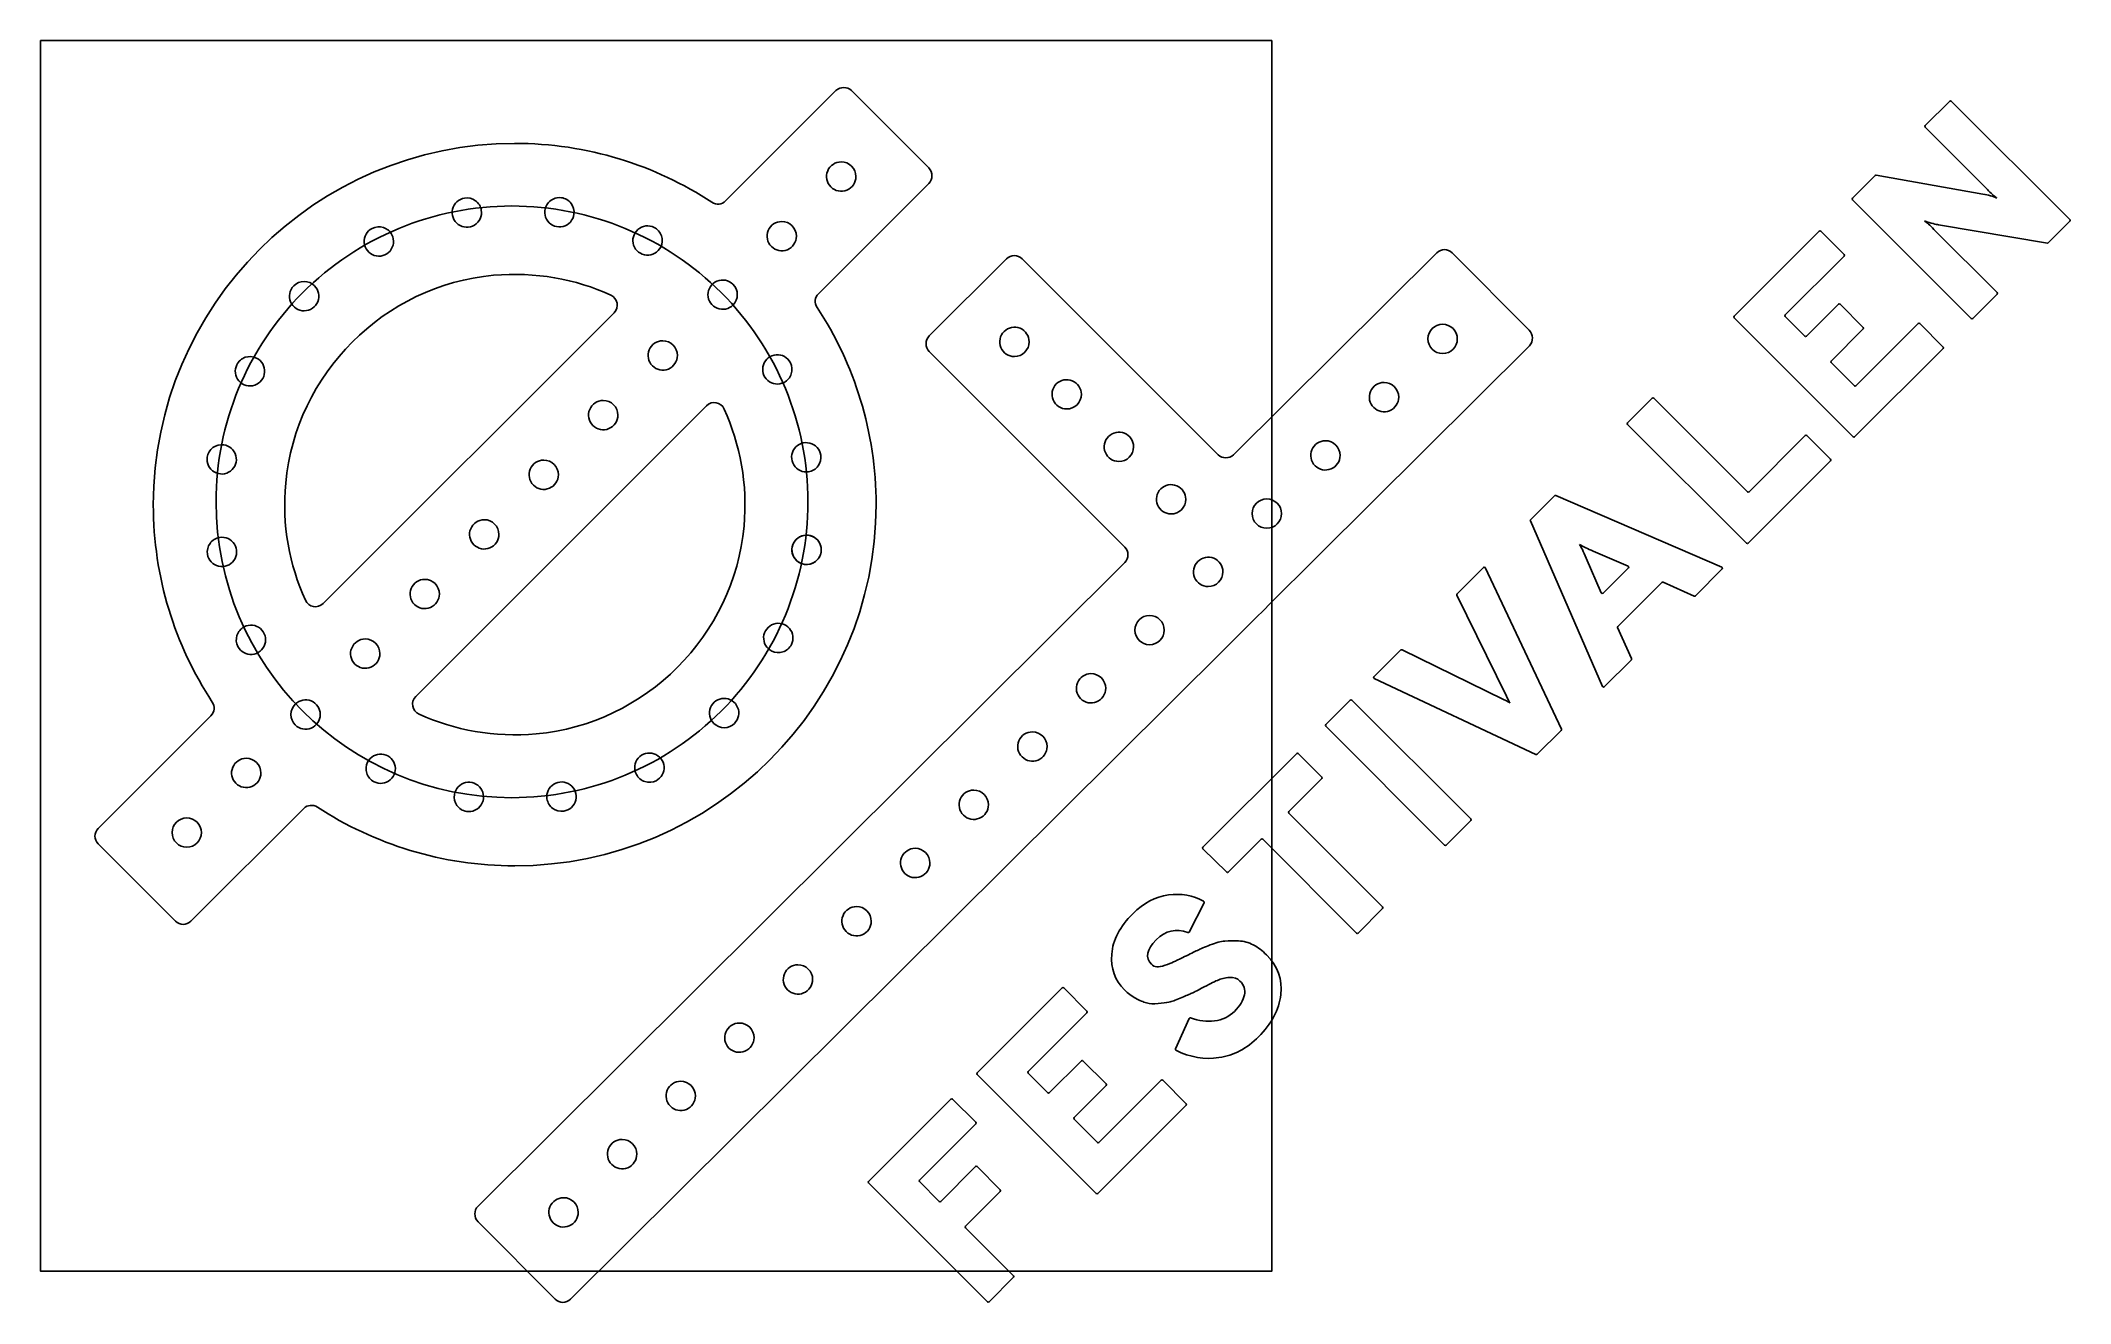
# Model space of a CAD drawing. Header units: millimetres. Extents: x 2 to 2006, y -30 to 1218.
import ezdxf

# ---------------------------------------------------------------- set-up
doc = ezdxf.new("R2010")
doc.units = ezdxf.units.MM
for name, color, linetype in [('Guidelines', 7, 'CONTINUOUS'), ('Logo', 7, 'CONTINUOUS'), ('Plate', 7, 'CONTINUOUS'), ('Pærer', 7, 'CONTINUOUS')]:
    doc.layers.add(name, color=color, linetype=linetype)

msp = doc.modelspace()

# ---------------------------------------------------------------- linework, layer by layer
at = {"layer": 'Guidelines', "color": 7}
msp.add_lwpolyline([(759.846, 762.225)], close=True, dxfattribs=at)
for points in [[(260.98466, 968.860633), (315.787695, 1023.663855), (390.116673, 1054.452), (467.62, 1054.452)], [(467.62, 1054.452), (545.123327, 1054.452), (619.452305, 1023.663855), (674.25534, 968.860633)], [(175.394, 762.225), (175.393735, 839.728327), (206.181626, 914.057411), (260.98466, 968.860633)], [(674.25534, 968.860633), (729.058374, 914.057411), (759.846265, 839.728327), (759.846, 762.225)], [(467.62, 469.999), (306.228037, 469.999), (175.394, 600.833037), (175.394, 762.225)], [(759.846, 762.225), (759.846, 684.721846), (729.057992, 610.393019), (674.254986, 555.590014)], [(674.254986, 555.590014), (619.451981, 500.787008), (545.123154, 469.999), (467.62, 469.999)]]:
    msp.add_open_spline(points, degree=3, dxfattribs=at)
at = {"layer": 'Logo', "color": 7}
for points in [[(787.537242, 1168.381493), (678.61518, 1059.459431)], [(879.180503, 1092.048562), (802.847572, 1168.381493)], [(1862.9742, 1133.826425), (1887.252009, 1158.104234)], [(1888.783042, 1158.104234), (2006.235145, 1040.652131)], [(1924.434239, 1070.835353), (1862.9742, 1132.295392)], [(1791.234368, 1062.086593), (1813.762425, 1084.61465)], [(1814.637301, 1084.833369), (1920.059859, 1066.242254)], [(770.258441, 967.81617), (879.180503, 1076.738232)], [(1908.467752, 943.322176), (1791.234368, 1060.55556)], [(1674.438422, 945.509366), (1758.426518, 1029.497462)], [(1759.957551, 1029.497462), (1782.923046, 1006.531967)], [(1871.72296, 1031.247214), (1934.057875, 968.912299)], [(1983.707088, 1017.686636), (1876.316059, 1035.840313)], [(2006.016426, 1039.339817), (1984.581964, 1017.905355)], [(955.950872, 1002.373772), (879.617941, 926.040841)], [(1164.827517, 808.807435), (971.261202, 1002.373772)], [(1380.70317, 1008.279185), (1180.137847, 808.807435)], [(1472.127712, 931.727535), (1396.0135, 1008.279185)], [(1782.923046, 1005.000934), (1724.743792, 946.82168)], [(1934.057875, 967.381266), (1909.998785, 943.322176)], [(568.380804, 949.006336), (281.202757, 661.828267)], [(1791.890525, 826.52623), (1674.438422, 943.978333)], [(1724.743792, 945.290647), (1744.209783, 925.824656)], [(1745.740816, 925.824656), (1777.455071, 957.538911)], [(1778.986104, 957.538911), (1801.951599, 934.573416)], [(1801.951599, 933.042383), (1770.237344, 901.328128)], [(1794.733872, 876.8316), (1856.193911, 938.291639)], [(1857.724944, 938.291639), (1880.909158, 915.107425)], [(879.617941, 910.730511), (1072.746818, 717.601612)], [(1264.344662, 709.509009), (1472.346431, 916.417205)], [(1880.909158, 913.576392), (1793.421558, 826.52623)], [(1770.237344, 899.797095), (1793.202839, 876.8316)], [(1569.234583, 840.305527), (1593.512392, 864.583336)], [(1595.043425, 864.583336), (1687.561562, 772.065199)], [(372.627299, 569.966287), (659.586627, 857.144334)], [(1686.686686, 721.322391), (1569.234583, 838.774494)], [(1689.092595, 772.065199), (1744.647221, 827.619825)], [(1746.178254, 827.619825), (1769.581187, 804.216892)], [(1769.581187, 802.685859), (1688.217719, 721.322391)], [(1473.435661, 744.506605), (1497.276032, 768.346976)], [(1498.369627, 768.565695), (1662.190158, 697.700739)], [(1544.300617, 579.811198), (1473.216942, 743.41301)], [(1072.746818, 702.291282), (434.087338, 66.475105)], [(1528.33413, 706.668218), (1543.207022, 672.329335)], [(1569.672021, 698.794334), (1535.333138, 713.667226)], [(1400.820953, 671.454459), (1426.848514, 697.48202)], [(1428.598266, 697.263301), (1503.837602, 537.81715)], [(1544.956774, 671.891897), (1570.109459, 697.044582)], [(1603.136028, 682.609128), (1559.610947, 639.084047)], [(1634.850283, 669.04855), (1604.229623, 682.827847)], [(1662.627596, 695.950987), (1636.162597, 669.485988)], [(1449.59529, 570.187562), (1400.602234, 670.142145)], [(1559.392228, 637.990452), (1573.171525, 607.369792)], [(525.51188, -25.386875), (1172.482682, 618.084467)], [(1318.801328, 589.434834), (1345.266327, 615.899833)], [(1346.578641, 616.118552), (1446.533224, 567.125496)], [(1572.952806, 606.276197), (1546.050369, 579.37376)], [(1478.684917, 512.664465), (1319.020047, 587.685082)], [(1271.120586, 542.19153), (1295.398395, 566.469339)], [(1296.929428, 566.469339), (1414.381531, 449.017236)], [(1450.688885, 564.938306), (1453.094794, 563.625992)], [(170.312224, 550.937734), (58.984253, 439.609763)], [(1388.572689, 423.208394), (1271.120586, 540.660497)], [(1503.618883, 536.504836), (1479.997231, 512.883184)], [(1149.95026, 421.021204), (1242.468397, 513.539341)], [(1243.99943, 513.539341), (1267.183644, 490.355127)], [(1267.183644, 488.824094), (1234.594513, 456.234963)], [(150.627514, 347.966502), (261.955485, 459.294473)], [(1234.813232, 454.70393), (1327.331369, 362.185793)], [(1414.381531, 447.486203), (1390.103722, 423.208394)], [(58.984253, 424.299433), (135.317184, 347.966502)], [(1207.473357, 428.895088), (1174.884226, 396.305957)], [(1301.522527, 336.158232), (1209.00439, 428.895088)], [(1173.353193, 396.305957), (1149.95026, 419.490171)], [(1151.043855, 366.122735), (1136.389682, 337.251827)], [(1327.331369, 360.65476), (1303.05356, 336.158232)], [(926.85688, 198.146543), (1010.844976, 282.134639)], [(1012.376009, 282.134639), (1035.341504, 259.169144)], [(1035.341504, 257.638111), (977.16225, 199.458857)], [(1122.829104, 221.986914), (1136.389682, 251.951417)], [(998.159274, 178.461833), (1029.873529, 210.176088)], [(1031.404562, 210.176088), (1054.370057, 187.210593)], [(1044.308983, 79.163407), (926.85688, 196.61551)], [(977.16225, 197.927824), (996.628241, 178.461833)], [(1054.370057, 185.67956), (1022.655802, 153.965305)], [(1047.15233, 129.468777), (1108.612369, 190.928816)], [(1110.143402, 190.928816), (1133.327616, 167.744602)], [(819.68457, 90.974233), (901.048038, 172.337701)], [(902.579071, 172.337701), (925.544566, 149.372206)], [(1133.327616, 166.213569), (1046.058735, 78.944688)], [(925.544566, 147.841173), (869.98994, 92.286547)], [(1022.655802, 152.434272), (1045.621297, 129.468777)], [(890.986964, 71.289523), (925.325847, 105.628406)], [(926.85688, 105.628406), (949.822375, 82.662911)], [(937.136673, -28.008903), (819.68457, 89.4432)], [(869.98994, 90.755514), (889.455931, 71.289523)], [(949.822375, 81.131878), (915.483492, 46.792995)], [(434.087338, 51.164775), (510.20155, -25.386875)], [(915.483492, 45.261962), (962.945515, -2.200061)], [(962.945515, -3.731094), (938.667706, -28.008903)]]:
    msp.add_lwpolyline(points, dxfattribs=at)
for points in [[(2006.016426, 1039.339817)], [(1472.127712, 931.727535)], [(1791.890525, 826.52623)], [(244.239246, 780.811403)], [(696.768857, 738.161198)], [(1686.686686, 721.322391)], [(1634.850283, 669.04855)], [(1478.684917, 512.664465)], [(1234.813232, 454.70393)], [(1388.572689, 423.208394)], [(470.394692, 402.646252)], [(1204.848729, 233.79774)], [(1044.308983, 79.163407)], [(937.136673, -28.008903)]]:
    msp.add_lwpolyline(points, close=True, dxfattribs=at)
for points in [[(802.847572, 1168.381493), (798.691911, 1172.537154), (791.911622, 1172.537154), (787.537242, 1168.381493)], [(1887.252009, 1158.104234), (1887.689447, 1158.541672), (1888.345604, 1158.541672), (1888.783042, 1158.104234)], [(1862.9742, 1132.295392), (1862.536762, 1132.73283), (1862.536762, 1133.388987), (1862.9742, 1133.826425)], [(470.175973, 1116.326371), (273.98503, 1116.326371), (113.445284, 955.567906), (113.445284, 759.376941)], [(665.054602, 1058.147117), (609.062538, 1094.891909), (542.134524, 1116.326371), (470.175973, 1116.326371)], [(879.180503, 1076.738232), (883.336164, 1080.893893), (883.336164, 1087.674182), (879.180503, 1092.048562)], [(1813.762425, 1084.61465), (1813.981144, 1084.833369), (1814.418582, 1085.052088), (1814.637301, 1084.833369)], [(1920.059859, 1066.242254), (1925.309115, 1065.367378), (1929.902214, 1064.055064), (1933.839156, 1062.305312)], [(1933.839156, 1062.305312), (1931.214528, 1064.273783), (1927.933743, 1067.11713), (1924.434239, 1070.835353)], [(678.61518, 1059.459431), (674.896957, 1055.741208), (669.428982, 1055.30377), (665.054602, 1058.147117)], [(1791.234368, 1060.55556), (1790.79693, 1060.992998), (1790.79693, 1061.649155), (1791.234368, 1062.086593)], [(1758.426518, 1029.497462), (1758.863956, 1029.9349), (1759.520113, 1029.9349), (1759.957551, 1029.497462)], [(1876.316059, 1035.840313), (1873.691431, 1036.277751), (1869.098332, 1037.371346), (1862.318043, 1039.777255)], [(1862.318043, 1039.777255), (1864.505233, 1038.246222), (1867.786018, 1035.402875), (1871.72296, 1031.247214)], [(2006.235145, 1040.652131), (2006.453864, 1040.433412), (2006.453864, 1039.558536), (2006.016426, 1039.339817)], [(971.261202, 1002.373772), (967.105541, 1006.529433), (960.325252, 1006.529433), (955.950872, 1002.373772)], [(1396.0135, 1008.279185), (1391.857839, 1012.434846), (1385.07755, 1012.434846), (1380.70317, 1008.279185)], [(1782.923046, 1006.531967), (1783.360484, 1006.094529), (1783.360484, 1005.438372), (1782.923046, 1005.000934)], [(1984.581964, 1017.905355), (1984.363245, 1017.686636), (1983.925807, 1017.467917), (1983.707088, 1017.686636)], [(244.239246, 780.811403), (254.081601, 888.63987), (341.350482, 976.127492), (449.397668, 985.969847)], [(449.397668, 985.969847), (490.735559, 989.68807), (530.323698, 982.251624), (565.100019, 966.503856)], [(565.100019, 966.503856), (572.099027, 963.44179), (573.848779, 954.255592), (568.380804, 949.006336)], [(768.946127, 954.255592), (766.10278, 958.629972), (766.540218, 964.097947), (770.258441, 967.81617)], [(1934.057875, 968.912299), (1934.495313, 968.474861), (1934.495313, 967.818704), (1934.057875, 967.381266)], [(827.125381, 759.376941), (827.125381, 831.335492), (805.690919, 898.263528), (768.946127, 954.255592)], [(1674.438422, 943.978333), (1674.000984, 944.415771), (1674.000984, 945.071928), (1674.438422, 945.509366)], [(1724.743792, 946.82168), (1724.306354, 946.384242), (1724.306354, 945.728085), (1724.743792, 945.290647)], [(1777.455071, 957.538911), (1777.892509, 957.976349), (1778.548666, 957.976349), (1778.986104, 957.538911)], [(1909.998785, 943.322176), (1909.561347, 942.884738), (1908.90519, 942.884738), (1908.467752, 943.322176)], [(879.617941, 926.040841), (875.46228, 921.88518), (875.46228, 915.104891), (879.617941, 910.730511)], [(1472.346431, 916.417205), (1476.283373, 920.791585), (1476.283373, 927.571874), (1472.127712, 931.727535)], [(1744.209783, 925.824656), (1744.647221, 925.387218), (1745.303378, 925.387218), (1745.740816, 925.824656)], [(1801.951599, 934.573416), (1802.389037, 934.135978), (1802.389037, 933.479821), (1801.951599, 933.042383)], [(1856.193911, 938.291639), (1856.631349, 938.729077), (1857.287506, 938.729077), (1857.724944, 938.291639)], [(1880.909158, 915.107425), (1881.346596, 914.669987), (1881.346596, 914.01383), (1880.909158, 913.576392)], [(1770.237344, 901.328128), (1769.799906, 900.89069), (1769.799906, 900.234533), (1770.237344, 899.797095)], [(659.586627, 857.144334), (665.054602, 862.612309), (674.022081, 860.862557), (677.084147, 853.863549)], [(1593.512392, 864.583336), (1593.94983, 865.020774), (1594.605987, 865.020774), (1595.043425, 864.583336)], [(1793.202839, 876.8316), (1793.640277, 876.394162), (1794.296434, 876.394162), (1794.733872, 876.8316)], [(677.084147, 853.863549), (693.050634, 819.087228), (700.48708, 779.717808), (696.768857, 738.161198)], [(1569.234583, 838.774494), (1568.797145, 839.211932), (1568.797145, 839.868089), (1569.234583, 840.305527)], [(1744.647221, 827.619825), (1745.084659, 828.057263), (1745.740816, 828.057263), (1746.178254, 827.619825)], [(1793.421558, 826.52623), (1792.98412, 826.088792), (1792.327963, 826.088792), (1791.890525, 826.52623)], [(1180.137847, 808.807435), (1175.982186, 804.651774), (1169.201897, 804.651774), (1164.827517, 808.807435)], [(1769.581187, 804.216892), (1770.018625, 803.779454), (1770.018625, 803.123297), (1769.581187, 802.685859)], [(263.705237, 665.109052), (247.73875, 699.885373), (240.302304, 739.254793), (244.239246, 780.811403)], [(1497.276032, 768.346976), (1497.494751, 768.565695), (1498.150908, 768.784414), (1498.369627, 768.565695)], [(1687.561562, 772.065199), (1687.999, 771.627761), (1688.655157, 771.627761), (1689.092595, 772.065199)], [(113.445284, 759.376941), (113.445284, 687.637109), (134.879746, 620.709095), (171.624538, 564.498312)], [(470.394692, 402.646252), (666.585635, 402.646252), (827.125381, 563.404717), (827.125381, 759.376941)], [(1473.216942, 743.41301), (1472.998223, 743.850448), (1473.216942, 744.287886), (1473.435661, 744.506605)], [(696.768857, 738.161198), (686.926502, 630.332731), (599.657621, 542.845131), (491.610435, 533.002776)], [(1072.746818, 717.601612), (1076.902479, 713.445951), (1076.902479, 706.446943), (1072.746818, 702.291282)], [(1172.482682, 618.084467), (1199.983753, 645.436787), (1249.040018, 694.284876), (1264.344662, 709.509009)], [(1535.333138, 713.667226), (1529.865163, 715.854416), (1525.272064, 718.041606), (1521.77256, 720.228796)], [(1521.77256, 720.228796), (1523.303593, 717.822887), (1525.490783, 713.229788), (1528.33413, 706.668218)], [(1688.217719, 721.322391), (1687.780281, 720.884953), (1687.124124, 720.884953), (1686.686686, 721.322391)], [(1426.848514, 697.48202), (1427.285952, 697.919458), (1428.160828, 697.919458), (1428.598266, 697.263301)], [(1570.109459, 697.044582), (1570.546897, 697.48202), (1570.546897, 698.575615), (1569.672021, 698.794334)], [(1604.229623, 682.827847), (1603.792185, 683.046566), (1603.354747, 682.827847), (1603.136028, 682.609128)], [(1662.190158, 697.700739), (1662.846315, 697.48202), (1663.065034, 696.388425), (1662.627596, 695.950987)], [(281.202757, 661.828267), (275.734782, 656.360292), (266.767303, 658.110044), (263.705237, 665.109052)], [(1400.602234, 670.142145), (1400.383515, 670.579583), (1400.383515, 671.017021), (1400.820953, 671.454459)], [(1543.207022, 672.329335), (1543.425741, 671.673178), (1544.519336, 671.454459), (1544.956774, 671.891897)], [(1636.162597, 669.485988), (1635.725159, 668.829831), (1635.287721, 668.829831), (1634.850283, 669.04855)], [(1559.610947, 639.084047), (1559.392228, 638.865328), (1559.173509, 638.209171), (1559.392228, 637.990452)], [(1345.266327, 615.899833), (1345.485046, 616.118552), (1346.141203, 616.337271), (1346.578641, 616.118552)], [(1573.171525, 607.369792), (1573.390244, 606.932354), (1573.171525, 606.494916), (1572.952806, 606.276197)], [(1319.020047, 587.685082), (1318.36389, 587.903801), (1318.145171, 588.997396), (1318.801328, 589.434834)], [(171.624538, 564.498312), (174.467885, 560.123932), (174.030447, 554.655957), (170.312224, 550.937734)], [(375.908084, 552.468767), (368.909076, 555.530833), (367.159324, 564.717031), (372.627299, 569.966287)], [(1295.398395, 566.469339), (1295.835833, 566.906777), (1296.49199, 566.906777), (1296.929428, 566.469339)], [(1446.533224, 567.125496), (1447.626819, 566.688058), (1449.157852, 566.031901), (1450.688885, 564.938306)], [(1453.094794, 563.625992), (1452.219918, 564.938306), (1451.126323, 567.125496), (1449.59529, 570.187562)], [(1546.050369, 579.37376), (1545.612931, 578.936322), (1544.519336, 578.936322), (1544.300617, 579.811198)], [(491.610435, 533.002776), (450.272544, 529.284553), (410.684405, 536.720999), (375.908084, 552.468767)], [(1271.120586, 540.660497), (1270.683148, 541.097935), (1270.683148, 541.754092), (1271.120586, 542.19153)], [(1503.837602, 537.81715), (1504.056321, 537.379712), (1503.837602, 536.942274), (1503.618883, 536.504836)], [(1242.468397, 513.539341), (1242.905835, 513.976779), (1243.561992, 513.976779), (1243.99943, 513.539341)], [(1479.997231, 512.883184), (1479.559793, 512.664465), (1479.122355, 512.664465), (1478.684917, 512.664465)], [(1267.183644, 490.355127), (1267.621082, 489.917689), (1267.621082, 489.261532), (1267.183644, 488.824094)], [(261.955485, 459.294473), (265.673708, 463.012696), (271.141683, 463.450134), (275.516063, 460.606787)], [(275.516063, 460.606787), (331.726846, 424.080714), (398.65486, 402.646252), (470.394692, 402.646252)], [(1234.594513, 456.234963), (1234.375794, 455.797525), (1234.375794, 455.141368), (1234.813232, 454.70393)], [(1414.381531, 449.017236), (1414.818969, 448.579798), (1414.818969, 447.923641), (1414.381531, 447.486203)], [(58.984253, 439.609763), (54.828592, 435.454102), (54.828592, 428.673813), (58.984253, 424.299433)], [(1149.95026, 419.490171), (1149.512822, 419.927609), (1149.512822, 420.583766), (1149.95026, 421.021204)], [(1209.00439, 428.895088), (1208.566952, 429.332526), (1207.910795, 429.332526), (1207.473357, 428.895088)], [(1390.103722, 423.208394), (1389.666284, 422.770956), (1389.010127, 422.770956), (1388.572689, 423.208394)], [(1174.884226, 396.305957), (1174.446788, 395.868519), (1173.790631, 395.868519), (1173.353193, 396.305957)], [(1080.616337, 355.405504), (1091.333568, 366.122735), (1102.925675, 372.246867), (1115.830096, 373.996619)], [(1115.830096, 373.996619), (1128.297079, 375.527652), (1139.889186, 373.559181), (1150.606417, 367.653768)], [(1150.606417, 367.653768), (1151.043855, 367.435049), (1151.262574, 366.778892), (1151.043855, 366.122735)], [(1327.331369, 362.185793), (1327.768807, 361.748355), (1327.768807, 361.092198), (1327.331369, 360.65476)], [(135.317184, 347.966502), (139.472845, 343.810841), (146.253134, 343.810841), (150.627514, 347.966502)], [(1059.838032, 315.379927), (1060.931627, 329.377943), (1067.711916, 342.719802), (1080.616337, 355.405504)], [(1135.077368, 336.814389), (1123.266542, 341.188769), (1112.76803, 338.78286), (1103.800551, 329.596662)], [(1103.800551, 329.596662), (1094.176915, 319.973026), (1092.645882, 311.880423), (1098.988733, 305.537572)], [(1136.389682, 337.251827), (1136.170963, 336.814389), (1135.514806, 336.59567), (1135.077368, 336.814389)], [(1144.482285, 319.09815), (1147.544351, 320.629183), (1151.700012, 322.378935), (1157.167987, 324.566125)], [(1157.167987, 324.566125), (1162.635962, 326.753315), (1167.44778, 328.065629), (1171.603441, 328.284348)], [(1171.603441, 328.284348), (1175.759102, 328.721786), (1180.133482, 328.721786), (1185.164019, 328.503067)], [(1185.164019, 328.503067), (1190.194556, 328.284348), (1195.006374, 326.972034), (1199.599473, 324.566125)], [(1199.599473, 324.566125), (1204.192572, 322.160216), (1208.566952, 318.879431), (1212.722613, 314.72377)], [(1303.05356, 336.158232), (1302.616122, 335.720794), (1301.959965, 335.720794), (1301.522527, 336.158232)], [(1072.523734, 280.166168), (1062.900098, 289.789804), (1058.744437, 301.381911), (1059.838032, 315.379927)], [(1098.988733, 305.537572), (1100.519766, 304.006539), (1102.269518, 303.131663), (1104.237989, 302.912944)], [(1104.237989, 302.912944), (1106.20646, 302.694225), (1109.049807, 303.131663), (1112.549311, 304.443977)], [(1112.549311, 304.443977), (1116.048815, 305.756291), (1118.892162, 306.849886), (1120.860633, 307.724762)], [(1120.860633, 307.724762), (1123.047823, 308.599638), (1126.547327, 310.34939), (1131.796583, 312.974018)], [(1131.796583, 312.974018), (1137.264558, 315.598646), (1141.420219, 317.785836), (1144.482285, 319.09815)], [(1212.722613, 314.72377), (1223.877282, 303.569101), (1228.6891, 290.445961), (1226.720629, 275.573069)], [(1010.844976, 282.134639), (1011.282414, 282.572077), (1011.938571, 282.572077), (1012.376009, 282.134639)], [(1148.419227, 281.697201), (1143.826128, 279.291292), (1140.326624, 277.54154), (1137.920715, 276.447945)], [(1164.166995, 289.571085), (1160.667491, 288.040052), (1155.418235, 285.415424), (1148.419227, 281.697201)], [(1175.977821, 292.414432), (1171.603441, 292.195713), (1167.666499, 291.102118), (1164.166995, 289.571085)], [(1186.476333, 288.914928), (1183.851705, 291.539556), (1180.352201, 292.633151), (1175.977821, 292.414432)], [(1190.850713, 275.135631), (1191.944308, 280.384887), (1190.413275, 284.977986), (1186.476333, 288.914928)], [(1083.459684, 271.854846), (1079.522742, 274.042036), (1075.804519, 276.666664), (1072.523734, 280.166168)], [(1094.176915, 267.261747), (1090.89613, 268.136623), (1087.396626, 269.667656), (1083.459684, 271.854846)], [(1105.550303, 266.60559), (1101.175923, 266.168152), (1097.4577, 266.386871), (1094.176915, 267.261747)], [(1116.267534, 268.136623), (1113.424187, 267.480466), (1109.924683, 267.043028), (1105.550303, 266.60559)], [(1127.422203, 271.854846), (1122.829104, 269.886375), (1119.110881, 268.79278), (1116.267534, 268.136623)], [(1137.920715, 276.447945), (1135.514806, 275.35435), (1132.015302, 273.823317), (1127.422203, 271.854846)], [(1181.008358, 258.950425), (1186.476333, 264.4184), (1189.757118, 269.886375), (1190.850713, 275.135631)], [(1226.720629, 275.573069), (1224.970877, 260.481458), (1217.534431, 246.702161), (1204.848729, 233.79774)], [(1035.341504, 259.169144), (1035.778942, 258.731706), (1035.778942, 258.075549), (1035.341504, 257.638111)], [(1136.389682, 251.951417), (1136.608401, 252.388855), (1137.264558, 252.607574), (1137.701996, 252.388855)], [(1137.701996, 252.388855), (1145.794599, 249.545508), (1153.668483, 248.670632), (1161.323648, 249.545508)], [(1161.323648, 249.545508), (1169.197532, 250.420384), (1175.759102, 253.701169), (1181.008358, 258.950425)], [(1123.266542, 220.455881), (1122.829104, 220.6746), (1122.391666, 221.330757), (1122.829104, 221.986914)], [(1204.848729, 233.79774), (1193.256622, 222.205633), (1180.352201, 215.425344), (1165.698028, 213.238154)], [(1029.873529, 210.176088), (1030.310967, 210.613526), (1030.967124, 210.613526), (1031.404562, 210.176088)], [(1165.698028, 213.238154), (1151.481293, 211.050964), (1137.264558, 213.456873), (1123.266542, 220.455881)], [(926.85688, 196.61551), (926.419442, 197.052948), (926.419442, 197.709105), (926.85688, 198.146543)], [(977.16225, 199.458857), (976.724812, 199.021419), (976.724812, 198.365262), (977.16225, 197.927824)], [(1054.370057, 187.210593), (1054.807495, 186.773155), (1054.807495, 186.116998), (1054.370057, 185.67956)], [(1108.612369, 190.928816), (1109.049807, 191.366254), (1109.705964, 191.366254), (1110.143402, 190.928816)], [(901.048038, 172.337701), (901.485476, 172.775139), (902.141633, 172.775139), (902.579071, 172.337701)], [(996.628241, 178.461833), (997.065679, 178.024395), (997.721836, 178.024395), (998.159274, 178.461833)], [(1133.327616, 167.744602), (1133.765054, 167.307164), (1133.765054, 166.651007), (1133.327616, 166.213569)], [(925.544566, 149.372206), (925.982004, 148.934768), (925.982004, 148.278611), (925.544566, 147.841173)], [(1022.655802, 153.965305), (1022.218364, 153.527867), (1022.218364, 152.87171), (1022.655802, 152.434272)], [(1045.621297, 129.468777), (1046.058735, 129.031339), (1046.714892, 129.031339), (1047.15233, 129.468777)], [(925.325847, 105.628406), (925.763285, 106.065844), (926.419442, 106.065844), (926.85688, 105.628406)], [(819.68457, 89.4432), (819.247132, 89.880638), (819.247132, 90.536795), (819.68457, 90.974233)], [(869.98994, 92.286547), (869.552502, 91.849109), (869.552502, 91.192952), (869.98994, 90.755514)], [(949.822375, 82.662911), (950.259813, 82.225473), (950.259813, 81.569316), (949.822375, 81.131878)], [(434.087338, 66.475105), (429.931677, 62.319444), (429.931677, 55.539155), (434.087338, 51.164775)], [(889.455931, 71.289523), (889.893369, 70.852085), (890.549526, 70.852085), (890.986964, 71.289523)], [(1046.058735, 78.944688), (1045.402578, 78.725969), (1044.746421, 78.725969), (1044.308983, 79.163407)], [(915.483492, 46.792995), (915.046054, 46.355557), (915.046054, 45.6994), (915.483492, 45.261962)], [(962.945515, -2.200061), (963.382953, -2.637499), (963.382953, -3.293656), (962.945515, -3.731094)], [(510.20155, -25.386875), (514.357211, -29.542536), (521.1375, -29.542536), (525.51188, -25.386875)], [(938.667706, -28.008903), (938.230268, -28.446341), (937.574111, -28.446341), (937.136673, -28.008903)]]:
    msp.add_open_spline(points, degree=3, dxfattribs=at)
at = {"layer": 'Plate', "color": 7}
msp.add_lwpolyline([(2.157722, 1217.84229), (1217.842322, 1217.84229), (1217.842322, 2.15769), (2.157721, 2.15769)], close=True, dxfattribs=at)
at = {"layer": 'Pærer', "color": 7}
for points in [[(792.72424, 1098.033376)], [(420.801738, 1062.280015)], [(516.487281, 1062.645215)], [(329.593906, 1032.305185)], [(607.941782, 1033.318389)], [(733.974, 1039.124076)], [(252.084882, 975.568609)], [(685.823139, 977.176462)], [(1386.5905, 937.649156)], [(616.47351, 921.305526)], [(978.260306, 920.27258)], [(195.947768, 897.684276)], [(742.555878, 899.664989)], [(557.72327, 862.396286)], [(1029.826776, 868.42358)], [(1328.7181, 880.131396)], [(1270.8458, 822.613606)], [(166.625332, 806.225315)], [(498.97302, 803.486986)], [(772.525129, 808.455192)], [(1081.393276, 816.57465)], [(1132.959676, 764.72565)], [(1212.9734, 765.095816)], [(440.22278, 744.577716)], [(166.937821, 710.449651)], [(772.830845, 712.414864)], [(772.88613, 712.769202)], [(381.47253, 685.668446)], [(1169.587476, 693.09167)], [(1097.2288, 650.060256)], [(322.72229, 626.759176)], [(196.978107, 619.287872)], [(743.554409, 621.316402)], [(1039.3564, 592.542496)], [(253.624914, 541.893676)], [(687.408988, 543.438622)], [(981.48407, 535.024726)], [(205.2218, 508.940616)], [(331.439952, 485.697979)], [(609.8942, 486.709224)], [(923.61176, 477.506926)], [(146.47156, 450.031346)], [(422.638489, 456.444938)], [(518.682803, 456.744054)], [(865.73938, 419.989156)], [(807.86707, 362.47138)], [(749.99475, 304.953604)], [(692.12238, 247.435824)], [(634.25006, 189.918046)], [(576.37769, 132.400266)], [(518.50537, 74.882496)]]:
    msp.add_lwpolyline(points, close=True, dxfattribs=at)
for points in [[(779.340574, 1089.090696), (777.098358, 1083.677508), (778.337751, 1077.44666), (782.480825, 1073.303585)], [(792.72424, 1098.033376), (786.865048, 1098.033376), (781.582789, 1094.503884), (779.340574, 1089.090696)], [(802.967655, 1093.790415), (800.250932, 1096.507137), (796.566266, 1098.033376), (792.72424, 1098.033376)], [(798.267936, 1070.163334), (803.681124, 1072.405549), (807.210616, 1077.687808), (807.210616, 1083.547)], [(807.210616, 1083.547), (807.210616, 1087.389026), (805.684377, 1091.073692), (802.967655, 1093.790415)], [(420.801738, 1062.280015), (415.011805, 1061.382774), (410.33247, 1057.08611), (408.945701, 1051.393549)], [(431.573812, 1059.655821), (428.47318, 1061.924408), (424.59835, 1062.868359), (420.801738, 1062.280015)], [(516.487281, 1062.645215), (510.686544, 1063.469693), (504.960331, 1060.718707), (501.978767, 1055.675038)], [(526.031452, 1057.00318), (523.724117, 1060.075083), (520.290976, 1062.104584), (516.487281, 1062.645215)], [(782.480825, 1073.303585), (786.6239, 1069.160511), (792.854748, 1067.921118), (798.267936, 1070.163334)], [(408.945701, 1051.393549), (407.558931, 1045.700989), (409.737828, 1039.733585), (414.466374, 1036.273929)], [(430.547752, 1035.588337), (435.553594, 1038.632991), (438.232474, 1044.393296), (437.335233, 1050.183229)], [(437.335233, 1050.183229), (436.746889, 1053.97984), (434.674444, 1057.387233), (431.573812, 1059.655821)], [(501.978767, 1055.675038), (498.997203, 1050.63137), (499.347456, 1044.288283), (502.866203, 1039.603548)], [(518.053931, 1034.273139), (523.728627, 1035.731267), (527.966201, 1040.464173), (528.790678, 1046.26491)], [(528.790678, 1046.26491), (529.33131, 1050.068606), (528.338787, 1053.931277), (526.031452, 1057.00318)], [(329.593906, 1032.305185), (324.373699, 1029.644773), (321.270101, 1024.101744), (321.730315, 1018.260806)], [(340.646756, 1033.176052), (336.992761, 1034.362948), (333.016932, 1034.049687), (329.593906, 1032.305185)], [(349.078097, 1025.976302), (347.333595, 1029.399329), (344.300751, 1031.989156), (340.646756, 1033.176052)], [(347.187638, 1009.991722), (350.992384, 1014.44731), (351.73851, 1020.756095), (349.078097, 1025.976302)], [(414.466374, 1036.273929), (419.19492, 1032.814272), (425.54191, 1032.543683), (430.547752, 1035.588337)], [(502.866203, 1039.603548), (506.38495, 1034.918814), (512.379234, 1032.815011), (518.053931, 1034.273139)], [(591.977737, 1031.261688), (587.561983, 1027.41078), (585.900765, 1021.279071), (587.768704, 1015.725768)], [(607.941782, 1033.318389), (602.694171, 1035.924334), (596.39349, 1035.112597), (591.977737, 1031.261688)], [(615.228884, 1024.962426), (614.004027, 1028.603873), (611.382778, 1031.609602), (607.941782, 1033.318389)], [(614.473086, 1013.90111), (616.181872, 1017.342106), (616.453741, 1021.32098), (615.228884, 1024.962426)], [(720.590334, 1030.181396), (718.348118, 1024.768208), (719.587511, 1018.53736), (723.730585, 1014.394285)], [(733.974, 1039.124076), (728.114808, 1039.124076), (722.832549, 1035.594584), (720.590334, 1030.181396)], [(744.217415, 1034.881115), (741.500692, 1037.597837), (737.816026, 1039.124076), (733.974, 1039.124076)], [(739.517696, 1011.254034), (744.930884, 1013.496249), (748.460376, 1018.778508), (748.460376, 1024.6377)], [(748.460376, 1024.6377), (748.460376, 1028.479726), (746.934137, 1032.164392), (744.217415, 1034.881115)], [(321.730315, 1018.260806), (322.190529, 1012.419868), (326.123924, 1007.431292), (331.696364, 1005.621245)], [(331.696364, 1005.621245), (337.268803, 1003.811197), (343.382891, 1005.536134), (347.187638, 1009.991722)], [(587.768704, 1015.725768), (589.636644, 1010.172465), (594.665883, 1006.291196), (600.511296, 1005.89179)], [(600.511296, 1005.89179), (606.356709, 1005.492385), (611.86714, 1008.653499), (614.473086, 1013.90111)], [(723.730585, 1014.394285), (727.87366, 1010.251211), (734.104508, 1009.011818), (739.517696, 1011.254034)], [(685.823139, 977.176462), (681.651717, 981.290778), (675.412636, 982.487167), (670.01517, 980.207756)], [(252.084882, 975.568609), (247.970582, 971.397173), (246.774215, 965.158088), (249.053645, 959.760631)], [(262.29853, 979.881991), (258.456695, 979.855499), (254.782736, 978.303929), (252.084882, 975.568609)], [(272.570691, 975.709873), (269.835371, 978.407728), (266.140364, 979.908483), (262.29853, 979.881991)], [(275.819645, 959.945202), (278.024423, 965.373581), (276.742128, 971.595573), (272.570691, 975.709873)], [(670.01517, 980.207756), (664.617703, 977.928345), (661.12479, 972.622025), (661.165171, 966.763123)], [(661.165171, 966.763123), (661.205551, 960.904222), (664.771272, 955.64655), (670.199644, 953.441752)], [(690.136485, 966.962797), (690.110006, 970.804632), (688.558449, 974.478597), (685.823139, 977.176462)], [(685.964329, 956.690649), (688.662194, 959.42596), (690.162963, 963.120962), (690.136485, 966.962797)], [(249.053645, 959.760631), (251.333075, 954.363174), (256.639407, 950.87028), (262.498308, 950.910682)], [(262.498308, 950.910682), (268.357208, 950.951083), (273.614867, 954.516823), (275.819645, 959.945202)], [(670.199644, 953.441752), (675.628016, 951.236954), (681.850014, 952.519227), (685.964329, 956.690649)], [(953.530515, 930.515995), (949.387441, 926.37292), (948.148048, 920.142072), (950.390264, 914.728884)], [(969.317626, 933.656246), (963.904438, 935.898462), (957.67359, 934.659069), (953.530515, 930.515995)], [(978.260306, 920.27258), (978.260306, 926.131772), (974.730814, 931.414031), (969.317626, 933.656246)], [(1386.5905, 937.649156), (1378.589895, 937.649156), (1372.104124, 931.163385), (1372.104124, 923.16278)], [(1372.104124, 923.16278), (1372.104124, 915.162175), (1378.589895, 908.676404), (1386.5905, 908.676404)], [(1396.833915, 933.406195), (1394.117192, 936.122917), (1390.432526, 937.649156), (1386.5905, 937.649156)], [(1386.5905, 908.676404), (1394.591105, 908.676404), (1401.076876, 915.162175), (1401.076876, 923.16278)], [(1401.076876, 923.16278), (1401.076876, 927.004806), (1399.550637, 930.689472), (1396.833915, 933.406195)], [(204.303708, 904.971404), (200.662265, 903.746536), (197.656544, 901.125277), (195.947768, 897.684276)], [(215.365028, 904.215641), (211.924026, 905.924417), (207.94515, 906.196273), (204.303708, 904.971404)], [(223.374391, 890.253876), (223.773779, 896.09929), (220.612647, 901.609712), (215.365028, 904.215641)], [(603.089844, 912.362846), (600.847628, 906.949658), (602.087021, 900.71881), (606.230095, 896.575735)], [(616.47351, 921.305526), (610.614318, 921.305526), (605.332059, 917.776034), (603.089844, 912.362846)], [(626.716925, 917.062565), (624.000202, 919.779287), (620.315536, 921.305526), (616.47351, 921.305526)], [(622.017206, 893.435484), (627.430394, 895.677699), (630.959886, 900.959958), (630.959886, 906.81915)], [(630.959886, 906.81915), (630.959886, 910.661176), (629.433647, 914.345842), (626.716925, 917.062565)], [(728.511529, 907.528629), (722.67059, 907.068436), (717.682001, 903.13506), (715.871933, 897.562628)], [(742.555878, 899.664989), (739.895485, 904.885205), (734.352468, 907.988822), (728.511529, 907.528629)], [(950.390264, 914.728884), (952.632479, 909.315696), (957.914738, 905.786204), (963.77393, 905.786204)], [(963.77393, 905.786204), (967.615956, 905.786204), (971.300622, 907.312443), (974.017345, 910.029165)], [(974.017345, 910.029165), (976.734067, 912.745888), (978.260306, 916.430554), (978.260306, 920.27258)], [(195.947768, 897.684276), (193.341839, 892.436656), (194.153597, 886.135977), (198.004519, 881.720236)], [(213.540453, 877.511253), (219.093751, 879.37921), (222.975004, 884.408462), (223.374391, 890.253876)], [(606.230095, 896.575735), (610.37317, 892.432661), (616.604018, 891.193268), (622.017206, 893.435484)], [(715.871933, 897.562628), (714.061866, 891.990196), (715.786781, 885.876102), (720.242354, 882.07134)], [(720.242354, 882.07134), (724.697928, 878.266578), (731.00671, 877.52043), (736.226926, 880.180824)], [(736.226926, 880.180824), (739.649958, 881.925313), (742.239796, 884.958148), (743.426705, 888.612138)], [(743.426705, 888.612138), (744.613613, 892.266127), (744.300368, 896.241957), (742.555878, 899.664989)], [(1020.884096, 881.807246), (1015.470908, 884.049462), (1009.24006, 882.810069), (1005.096985, 878.666995)], [(198.004519, 881.720236), (201.855442, 877.304495), (207.987156, 875.643295), (213.540453, 877.511253)], [(557.72327, 862.396286), (551.864078, 862.396286), (546.581819, 858.866794), (544.339604, 853.453606)], [(567.966685, 858.153325), (565.249962, 860.870047), (561.565296, 862.396286), (557.72327, 862.396286)], [(1005.096985, 878.666995), (1000.953911, 874.52392), (999.714518, 868.293072), (1001.956734, 862.879884)], [(1001.956734, 862.879884), (1004.198949, 857.466696), (1009.481208, 853.937204), (1015.3404, 853.937204)], [(1029.826776, 868.42358), (1029.826776, 874.282772), (1026.297284, 879.565031), (1020.884096, 881.807246)], [(1025.583815, 858.180165), (1028.300537, 860.896888), (1029.826776, 864.581554), (1029.826776, 868.42358)], [(1315.334434, 871.188716), (1313.092218, 865.775528), (1314.331611, 859.54468), (1318.474685, 855.401605)], [(1328.7181, 880.131396), (1322.858908, 880.131396), (1317.576649, 876.601904), (1315.334434, 871.188716)], [(1338.961515, 875.888435), (1336.244792, 878.605157), (1332.560126, 880.131396), (1328.7181, 880.131396)], [(1334.261796, 852.261354), (1339.674984, 854.503569), (1343.204476, 859.785828), (1343.204476, 865.64502)], [(1343.204476, 865.64502), (1343.204476, 869.487046), (1341.678237, 873.171712), (1338.961515, 875.888435)], [(544.339604, 853.453606), (542.097388, 848.040418), (543.336781, 841.80957), (547.479855, 837.666495)], [(563.266966, 834.526244), (568.680154, 836.768459), (572.209646, 842.050718), (572.209646, 847.90991)], [(572.209646, 847.90991), (572.209646, 851.751936), (570.683407, 855.436602), (567.966685, 858.153325)], [(1015.3404, 853.937204), (1019.182426, 853.937204), (1022.867092, 855.463443), (1025.583815, 858.180165)], [(1318.474685, 855.401605), (1322.61776, 851.258531), (1328.848608, 850.019138), (1334.261796, 852.261354)], [(547.479855, 837.666495), (551.62293, 833.523421), (557.853778, 832.284028), (563.266966, 834.526244)], [(1056.663485, 826.818065), (1052.520411, 822.67499), (1051.281018, 816.444142), (1053.523234, 811.030954)], [(1072.450596, 829.958316), (1067.037408, 832.200532), (1060.80656, 830.961139), (1056.663485, 826.818065)], [(1081.393276, 816.57465), (1081.393276, 822.433842), (1077.863784, 827.716101), (1072.450596, 829.958316)], [(1270.8458, 822.613606), (1264.986608, 822.613606), (1259.704349, 819.084114), (1257.462134, 813.670926)], [(1281.089215, 818.370645), (1278.372492, 821.087367), (1274.687826, 822.613606), (1270.8458, 822.613606)], [(166.625332, 806.225315), (165.802316, 800.424375), (168.55474, 794.69886), (173.599155, 791.718568)], [(172.26496, 815.770898), (169.193641, 813.462792), (167.165006, 810.029143), (166.625332, 806.225315)], [(183.002525, 818.532825), (179.198697, 819.072498), (175.33628, 818.079003), (172.26496, 815.770898)], [(194.996989, 807.799105), (193.537434, 813.473429), (188.803465, 817.709808), (183.002525, 818.532825)], [(189.670408, 792.610049), (194.354252, 796.129972), (196.456545, 802.124781), (194.996989, 807.799105)], [(498.97302, 803.486986), (493.113828, 803.486986), (487.831569, 799.957494), (485.589354, 794.544306)], [(509.216435, 799.244025), (506.499712, 801.960747), (502.815046, 803.486986), (498.97302, 803.486986)], [(746.519062, 814.790639), (743.059391, 810.062104), (742.788782, 803.715114), (745.83342, 798.709262)], [(761.638701, 820.311265), (755.946145, 821.698053), (749.978734, 819.519175), (746.519062, 814.790639)], [(772.525129, 808.455192), (771.627907, 814.245129), (767.331257, 818.924478), (761.638701, 820.311265)], [(769.900901, 797.683126), (772.169499, 800.783751), (773.113462, 804.658579), (772.525129, 808.455192)], [(1053.523234, 811.030954), (1055.765449, 805.617766), (1061.047708, 802.088274), (1066.9069, 802.088274)], [(1066.9069, 802.088274), (1070.748926, 802.088274), (1074.433592, 803.614513), (1077.150315, 806.331235)], [(1077.150315, 806.331235), (1079.867037, 809.047958), (1081.393276, 812.732624), (1081.393276, 816.57465)], [(1257.462134, 813.670926), (1255.219918, 808.257738), (1256.459311, 802.02689), (1260.602385, 797.883815)], [(1276.389496, 794.743564), (1281.802684, 796.985779), (1285.332176, 802.268038), (1285.332176, 808.12723)], [(1285.332176, 808.12723), (1285.332176, 811.969256), (1283.805937, 815.653922), (1281.089215, 818.370645)], [(173.599155, 791.718568), (178.64357, 788.738277), (184.986563, 789.090126), (189.670408, 792.610049)], [(485.589354, 794.544306), (483.347138, 789.131118), (484.586531, 782.90027), (488.729605, 778.757195)], [(504.516716, 775.616944), (509.929904, 777.859159), (513.459396, 783.141418), (513.459396, 789.00061)], [(513.459396, 789.00061), (513.459396, 792.842636), (511.933157, 796.527302), (509.216435, 799.244025)], [(745.83342, 798.709262), (748.878058, 793.703411), (754.638354, 791.024513), (760.428291, 791.921735)], [(760.428291, 791.921735), (764.224904, 792.510067), (767.632304, 794.582502), (769.900901, 797.683126)], [(1260.602385, 797.883815), (1264.74546, 793.740741), (1270.976308, 792.501348), (1276.389496, 794.743564)], [(488.729605, 778.757195), (492.87268, 774.614121), (499.103528, 773.374728), (504.516716, 775.616944)], [(1108.229885, 774.969065), (1104.086811, 770.82599), (1102.847418, 764.595142), (1105.089634, 759.181954)], [(1124.016996, 778.109316), (1118.603808, 780.351532), (1112.37296, 779.112139), (1108.229885, 774.969065)], [(1132.959676, 764.72565), (1132.959676, 770.584842), (1129.430184, 775.867101), (1124.016996, 778.109316)], [(1128.716715, 754.482235), (1131.433437, 757.198958), (1132.959676, 760.883624), (1132.959676, 764.72565)], [(1212.9734, 765.095816), (1204.972795, 765.095816), (1198.487024, 758.610045), (1198.487024, 750.60944)], [(1223.216815, 760.852855), (1220.500092, 763.569577), (1216.815426, 765.095816), (1212.9734, 765.095816)], [(440.22278, 744.577716), (434.363588, 744.577716), (429.081329, 741.048224), (426.839114, 735.635036)], [(450.466195, 740.334755), (447.749472, 743.051477), (444.064806, 744.577716), (440.22278, 744.577716)], [(1105.089634, 759.181954), (1107.331849, 753.768766), (1112.614108, 750.239274), (1118.4733, 750.239274)], [(1118.4733, 750.239274), (1122.315326, 750.239274), (1125.999992, 751.765513), (1128.716715, 754.482235)], [(1198.487024, 750.60944), (1198.487024, 742.608835), (1204.972795, 736.123064), (1212.9734, 736.123064)], [(1212.9734, 736.123064), (1220.974005, 736.123064), (1227.459776, 742.608835), (1227.459776, 750.60944)], [(1227.459776, 750.60944), (1227.459776, 754.451466), (1225.933537, 758.136132), (1223.216815, 760.852855)], [(178.925317, 727.062541), (175.13267, 726.449176), (171.739018, 724.354309), (169.490927, 721.238788)], [(193.564638, 720.371449), (190.487044, 725.357103), (184.709205, 727.99794), (178.925317, 727.062541)], [(426.839114, 735.635036), (424.596898, 730.221848), (425.836291, 723.991), (429.979365, 719.847925)], [(445.766476, 716.707674), (451.179664, 718.949889), (454.709156, 724.232148), (454.709156, 730.09134)], [(454.709156, 730.09134), (454.709156, 733.933366), (453.182917, 737.618032), (450.466195, 740.334755)], [(749.844487, 726.390372), (745.159737, 722.871638), (743.055911, 716.877355), (744.514021, 711.202648)], [(750.134078, 726.603203), (745.363517, 723.201723), (743.111698, 717.261458), (744.428641, 711.552344)], [(765.915996, 727.277754), (760.872333, 730.259338), (754.529238, 729.909106), (749.844487, 726.390372)], [(766.222634, 727.09178), (761.254462, 730.197514), (754.904639, 730.004682), (750.134078, 726.603203)], [(772.88613, 712.769202), (773.710628, 718.569942), (770.959659, 724.29617), (765.915996, 727.277754)], [(772.830845, 712.414864), (773.798931, 718.193369), (771.190806, 723.986047), (766.222634, 727.09178)], [(169.490927, 721.238788), (167.242835, 718.123267), (166.324456, 714.242298), (166.937821, 710.449651)], [(166.937821, 710.449651), (167.87322, 704.665763), (172.200643, 700.014865), (177.902221, 698.665662)], [(177.902221, 698.665662), (183.603798, 697.31646), (189.556701, 699.534656), (192.985101, 704.285909)], [(192.985101, 704.285909), (196.413501, 709.037163), (196.642232, 715.385795), (193.564638, 720.371449)], [(429.979365, 719.847925), (434.12244, 715.704851), (440.353288, 714.465458), (445.766476, 716.707674)], [(744.428641, 711.552344), (745.745584, 705.843231), (750.37194, 701.489581), (756.150445, 700.521494)], [(744.514021, 711.202648), (745.972131, 705.527941), (750.705027, 701.290347), (756.505767, 700.465849)], [(756.150445, 700.521494), (759.939562, 699.886694), (763.825661, 700.783116), (766.953842, 703.013555)], [(756.505767, 700.465849), (760.309465, 699.925204), (764.172143, 700.917715), (767.244057, 703.225041)], [(766.953842, 703.013555), (770.082024, 705.243994), (772.196045, 708.625746), (772.830845, 712.414864)], [(767.244057, 703.225041), (770.31597, 705.532368), (772.345485, 708.965505), (772.88613, 712.769202)], [(1144.857685, 703.335085), (1140.714611, 699.19201), (1139.475218, 692.961162), (1141.717434, 687.547974)], [(1160.644796, 706.475336), (1155.231608, 708.717552), (1149.00076, 707.478159), (1144.857685, 703.335085)], [(1169.587476, 693.09167), (1169.587476, 698.950862), (1166.057984, 704.233121), (1160.644796, 706.475336)], [(381.47253, 685.668446), (375.613338, 685.668446), (370.331079, 682.138954), (368.088864, 676.725766)], [(391.715945, 681.425485), (388.999222, 684.142207), (385.314556, 685.668446), (381.47253, 685.668446)], [(1141.717434, 687.547974), (1143.959649, 682.134786), (1149.241908, 678.605294), (1155.1011, 678.605294)], [(1155.1011, 678.605294), (1158.943126, 678.605294), (1162.627792, 680.131533), (1165.344515, 682.848255)], [(1165.344515, 682.848255), (1168.061237, 685.564978), (1169.587476, 689.249644), (1169.587476, 693.09167)], [(368.088864, 676.725766), (365.846648, 671.312578), (367.086041, 665.08173), (371.229115, 660.938655)], [(387.016226, 657.798404), (392.429414, 660.040619), (395.958906, 665.322878), (395.958906, 671.18207)], [(395.958906, 671.18207), (395.958906, 675.024096), (394.432667, 678.708762), (391.715945, 681.425485)], [(219.199328, 636.998052), (214.723901, 640.77946), (208.411289, 641.492595), (203.205052, 638.804922)], [(371.229115, 660.938655), (375.37219, 656.795581), (381.603038, 655.556188), (387.016226, 657.798404)], [(725.961752, 641.489471), (720.408448, 639.621523), (716.527182, 634.592276), (716.127784, 628.746859)], [(741.497687, 637.280456), (737.646771, 641.696207), (731.515056, 643.357419), (725.961752, 641.489471)], [(1097.2288, 650.060256), (1089.228195, 650.060256), (1082.742424, 643.574485), (1082.742424, 635.57388)], [(1107.472215, 645.817295), (1104.755492, 648.534017), (1101.070826, 650.060256), (1097.2288, 650.060256)], [(1111.715176, 635.57388), (1111.715176, 639.415906), (1110.188937, 643.100572), (1107.472215, 645.817295)], [(196.049466, 630.33604), (194.881687, 626.675883), (195.21573, 622.701738), (196.978107, 619.287872)], [(203.205052, 638.804922), (199.791186, 637.042544), (197.217245, 633.996196), (196.049466, 630.33604)], [(211.063432, 611.497798), (216.901896, 611.988544), (221.869849, 615.947973), (223.650742, 621.52981)], [(223.650742, 621.52981), (225.431636, 627.111647), (223.674754, 633.216645), (219.199328, 636.998052)], [(322.72229, 626.759176), (316.863098, 626.759176), (311.580839, 623.229684), (309.338624, 617.816496)], [(332.965705, 622.516215), (330.248982, 625.232937), (326.564316, 626.759176), (322.72229, 626.759176)], [(337.208666, 612.2728), (337.208666, 616.114826), (335.682427, 619.799492), (332.965705, 622.516215)], [(716.127784, 628.746859), (715.728385, 622.901442), (718.889508, 617.391011), (724.137125, 614.78507)], [(743.554409, 621.316402), (746.16035, 626.56402), (745.348604, 632.864704), (741.497687, 637.280456)], [(1082.742424, 635.57388), (1082.742424, 627.573275), (1089.228195, 621.087504), (1097.2288, 621.087504)], [(1097.2288, 621.087504), (1105.229405, 621.087504), (1111.715176, 627.573275), (1111.715176, 635.57388)], [(196.978107, 619.287872), (199.66578, 614.081635), (205.224968, 611.007053), (211.063432, 611.497798)], [(309.338624, 617.816496), (307.096408, 612.403308), (308.335801, 606.17246), (312.478875, 602.029385)], [(312.478875, 602.029385), (316.62195, 597.886311), (322.852798, 596.646918), (328.265986, 598.889134)], [(328.265986, 598.889134), (333.679174, 601.131349), (337.208666, 606.413608), (337.208666, 612.2728)], [(724.137125, 614.78507), (727.578126, 613.076287), (731.557003, 612.804423), (735.19845, 614.029285)], [(735.19845, 614.029285), (738.839898, 615.254148), (741.845626, 617.875402), (743.554409, 621.316402)], [(1025.972734, 583.599816), (1023.730518, 578.186628), (1024.969911, 571.95578), (1029.112985, 567.812705)], [(1039.3564, 592.542496), (1033.497208, 592.542496), (1028.214949, 589.013004), (1025.972734, 583.599816)], [(1049.599815, 588.299535), (1046.883092, 591.016257), (1043.198426, 592.542496), (1039.3564, 592.542496)], [(1053.842776, 578.05612), (1053.842776, 581.898146), (1052.316537, 585.582812), (1049.599815, 588.299535)], [(253.590825, 562.379986), (250.878692, 559.658812), (249.358623, 555.971699), (249.365016, 552.129771)], [(269.372311, 565.546427), (263.955529, 567.779578), (257.726901, 566.529849), (253.590825, 562.379986)], [(278.337034, 552.17798), (278.327284, 558.037023), (274.789092, 563.313275), (269.372311, 565.546427)], [(676.995613, 568.096582), (671.13671, 568.056193), (665.879042, 564.490464), (663.674251, 559.062088)], [(690.440261, 559.246599), (688.160842, 564.644064), (682.854516, 568.13697), (676.995613, 568.096582)], [(1029.112985, 567.812705), (1033.25606, 563.669631), (1039.486908, 562.430238), (1044.900096, 564.672454)], [(1044.900096, 564.672454), (1050.313284, 566.914669), (1053.842776, 572.196928), (1053.842776, 578.05612)], [(249.365016, 552.129771), (249.371409, 548.287842), (250.90374, 544.605809), (253.624914, 541.893676)], [(253.624914, 541.893676), (257.774777, 537.7576), (264.00753, 536.528606), (269.41685, 538.779773)], [(269.41685, 538.779773), (274.826169, 541.030939), (278.346783, 546.318936), (278.337034, 552.17798)], [(663.674251, 559.062088), (661.46946, 553.633711), (662.751742, 547.411714), (666.923171, 543.297403)], [(666.923171, 543.297403), (669.658486, 540.599542), (673.353491, 539.098777), (677.195327, 539.125261)], [(677.195327, 539.125261), (681.037163, 539.151745), (684.711127, 540.703307), (687.408988, 543.438622)], [(687.408988, 543.438622), (691.523299, 547.610051), (692.71968, 553.849135), (690.440261, 559.246599)], [(968.100404, 526.082046), (965.858188, 520.668858), (967.097581, 514.43801), (971.240655, 510.294935)], [(981.48407, 535.024726), (975.624878, 535.024726), (970.342619, 531.495234), (968.100404, 526.082046)], [(995.970446, 520.53835), (995.970446, 528.538955), (989.484675, 535.024726), (981.48407, 535.024726)], [(205.2218, 508.940616), (199.362608, 508.940616), (194.080349, 505.411124), (191.838134, 499.997936)], [(215.465215, 504.697655), (212.748492, 507.414377), (209.063826, 508.940616), (205.2218, 508.940616)], [(219.708176, 494.45424), (219.708176, 498.296266), (218.181937, 501.980932), (215.465215, 504.697655)], [(325.03683, 505.157891), (323.305392, 501.728239), (323.007293, 497.751246), (324.208111, 494.101805)], [(339.05112, 513.074969), (333.208472, 513.51291), (327.677319, 510.388201), (325.03683, 505.157891)], [(351.728583, 503.157187), (349.897303, 508.722683), (344.893768, 512.637028), (339.05112, 513.074969)], [(347.417203, 487.649368), (351.85825, 491.471074), (353.559863, 497.591692), (351.728583, 503.157187)], [(592.300495, 509.022717), (588.495742, 504.567134), (587.749607, 498.258348), (590.410013, 493.038136)], [(607.791779, 513.393174), (602.21934, 515.20323), (596.105249, 513.478301), (592.300495, 509.022717)], [(617.757812, 500.753596), (617.297606, 506.594536), (613.364217, 511.583118), (607.791779, 513.393174)], [(971.240655, 510.294935), (975.38373, 506.151861), (981.614578, 504.912468), (987.027766, 507.154684)], [(987.027766, 507.154684), (992.440954, 509.396899), (995.970446, 514.679158), (995.970446, 520.53835)], [(191.838134, 499.997936), (189.595918, 494.584748), (190.835311, 488.3539), (194.978385, 484.210825)], [(194.978385, 484.210825), (199.12146, 480.067751), (205.352308, 478.828358), (210.765496, 481.070574)], [(210.765496, 481.070574), (216.178684, 483.312789), (219.708176, 488.595048), (219.708176, 494.45424)], [(324.208111, 494.101805), (325.40893, 490.452363), (328.010301, 487.429417), (331.439952, 485.697979)], [(331.439952, 485.697979), (336.670263, 483.05749), (342.976155, 483.827663), (347.417203, 487.649368)], [(421.78312, 484.847334), (416.07368, 483.531829), (411.718869, 478.906574), (410.749329, 473.128318)], [(436.832529, 479.138113), (433.432253, 483.909527), (427.49256, 486.162839), (421.78312, 484.847334)], [(508.936816, 483.435761), (503.930967, 480.391111), (501.252079, 474.630807), (502.149313, 468.840868)], [(525.018204, 482.750149), (520.289659, 486.209814), (513.942666, 486.48041), (508.936816, 483.435761)], [(530.538862, 467.630512), (531.92564, 473.323074), (529.746749, 479.290484), (525.018204, 482.750149)], [(590.410013, 493.038136), (592.154511, 489.615107), (595.187352, 487.025274), (598.841346, 485.838373)], [(598.841346, 485.838373), (602.49534, 484.651472), (606.47117, 484.964727), (609.8942, 486.709224)], [(609.8942, 486.709224), (615.114412, 489.36963), (618.218018, 494.912656), (617.757812, 500.753596)], [(410.749329, 473.128318), (410.113576, 469.339363), (411.009018, 465.453043), (413.238668, 462.324302)], [(413.238668, 462.324302), (415.468318, 459.195562), (418.849534, 457.080691), (422.638489, 456.444938)], [(422.638489, 456.444938), (428.416745, 455.475398), (434.210075, 458.082063), (437.317056, 463.049449)], [(437.317056, 463.049449), (440.424038, 468.016835), (440.232805, 474.3667), (436.832529, 479.138113)], [(502.149313, 468.840868), (502.737653, 465.044254), (504.810095, 461.636856), (507.910726, 459.368263)], [(518.682803, 456.744054), (524.472742, 457.641288), (529.152085, 461.937949), (530.538862, 467.630512)], [(910.228094, 468.564246), (907.985878, 463.151058), (909.225271, 456.92021), (913.368345, 452.777135)], [(923.61176, 477.506926), (917.752568, 477.506926), (912.470309, 473.977434), (910.228094, 468.564246)], [(933.855175, 473.263965), (931.138452, 475.980687), (927.453786, 477.506926), (923.61176, 477.506926)], [(929.155456, 449.636884), (934.568644, 451.879099), (938.098136, 457.161358), (938.098136, 463.02055)], [(938.098136, 463.02055), (938.098136, 466.862576), (936.571897, 470.547242), (933.855175, 473.263965)], [(146.47156, 450.031346), (138.470955, 450.031346), (131.985184, 443.545575), (131.985184, 435.54497)], [(156.714975, 445.788385), (153.998252, 448.505107), (150.313586, 450.031346), (146.47156, 450.031346)], [(160.957936, 435.54497), (160.957936, 439.386996), (159.431697, 443.071662), (156.714975, 445.788385)], [(507.910726, 459.368263), (511.011357, 457.09967), (514.886189, 456.155714), (518.682803, 456.744054)], [(913.368345, 452.777135), (917.51142, 448.634061), (923.742268, 447.394668), (929.155456, 449.636884)], [(131.985184, 435.54497), (131.985184, 427.544365), (138.470955, 421.058594), (146.47156, 421.058594)], [(146.47156, 421.058594), (154.472165, 421.058594), (160.957936, 427.544365), (160.957936, 435.54497)], [(852.355714, 411.046476), (850.113498, 405.633288), (851.352891, 399.40244), (855.495965, 395.259365)], [(865.73938, 419.989156), (859.880188, 419.989156), (854.597929, 416.459664), (852.355714, 411.046476)], [(875.982795, 415.746195), (873.266072, 418.462917), (869.581406, 419.989156), (865.73938, 419.989156)], [(871.283076, 392.119114), (876.696264, 394.361329), (880.225756, 399.643588), (880.225756, 405.50278)], [(880.225756, 405.50278), (880.225756, 409.344806), (878.699517, 413.029472), (875.982795, 415.746195)], [(855.495965, 395.259365), (859.63904, 391.116291), (865.869888, 389.876898), (871.283076, 392.119114)], [(807.86707, 362.47138), (802.007878, 362.47138), (796.725619, 358.941888), (794.483404, 353.5287)], [(818.110485, 358.228419), (815.393762, 360.945141), (811.709096, 362.47138), (807.86707, 362.47138)], [(794.483404, 353.5287), (792.241188, 348.115512), (793.480581, 341.884664), (797.623655, 337.741589)], [(813.410766, 334.601338), (818.823954, 336.843553), (822.353446, 342.125812), (822.353446, 347.985004)], [(822.353446, 347.985004), (822.353446, 351.82703), (820.827207, 355.511696), (818.110485, 358.228419)], [(797.623655, 337.741589), (801.76673, 333.598515), (807.997578, 332.359122), (813.410766, 334.601338)], [(749.99475, 304.953604), (744.135558, 304.953604), (738.853299, 301.424112), (736.611084, 296.010924)], [(760.238165, 300.710643), (757.521442, 303.427366), (753.836776, 304.953604), (749.99475, 304.953604)], [(764.481126, 290.467228), (764.481126, 294.309254), (762.954887, 297.993921), (760.238165, 300.710643)], [(736.611084, 296.010924), (734.368868, 290.597737), (735.608261, 284.366888), (739.751335, 280.223814)], [(755.538446, 277.083562), (760.951634, 279.325778), (764.481126, 284.608036), (764.481126, 290.467228)], [(739.751335, 280.223814), (743.89441, 276.080739), (750.125258, 274.841346), (755.538446, 277.083562)], [(692.12238, 247.435824), (686.263188, 247.435824), (680.980929, 243.906332), (678.738714, 238.493144)], [(702.365795, 243.192863), (699.649072, 245.909585), (695.964406, 247.435824), (692.12238, 247.435824)], [(706.608756, 232.949448), (706.608756, 236.791474), (705.082517, 240.47614), (702.365795, 243.192863)], [(678.738714, 238.493144), (676.496498, 233.079956), (677.735891, 226.849108), (681.878965, 222.706033)], [(681.878965, 222.706033), (686.02204, 218.562959), (692.252888, 217.323566), (697.666076, 219.565782)], [(697.666076, 219.565782), (703.079264, 221.807997), (706.608756, 227.090256), (706.608756, 232.949448)], [(620.866394, 180.975366), (618.624178, 175.562178), (619.863571, 169.33133), (624.006645, 165.188255)], [(634.25006, 189.918046), (628.390868, 189.918046), (623.108609, 186.388554), (620.866394, 180.975366)], [(644.493475, 185.675085), (641.776752, 188.391807), (638.092086, 189.918046), (634.25006, 189.918046)], [(648.736436, 175.43167), (648.736436, 179.273696), (647.210197, 182.958362), (644.493475, 185.675085)], [(624.006645, 165.188255), (628.14972, 161.045181), (634.380568, 159.805788), (639.793756, 162.048004)], [(639.793756, 162.048004), (645.206944, 164.290219), (648.736436, 169.572478), (648.736436, 175.43167)], [(562.994024, 123.457586), (560.751808, 118.044398), (561.991201, 111.81355), (566.134275, 107.670475)], [(576.37769, 132.400266), (570.518498, 132.400266), (565.236239, 128.870774), (562.994024, 123.457586)], [(586.621105, 128.157305), (583.904382, 130.874027), (580.219716, 132.400266), (576.37769, 132.400266)], [(590.864066, 117.91389), (590.864066, 121.755916), (589.337827, 125.440582), (586.621105, 128.157305)], [(566.134275, 107.670475), (570.27735, 103.527401), (576.508198, 102.288008), (581.921386, 104.530224)], [(581.921386, 104.530224), (587.334574, 106.772439), (590.864066, 112.054698), (590.864066, 117.91389)], [(505.121704, 65.939816), (502.879488, 60.526628), (504.118881, 54.29578), (508.261955, 50.152705)], [(518.50537, 74.882496), (512.646178, 74.882496), (507.363919, 71.353004), (505.121704, 65.939816)], [(528.748785, 70.639535), (526.032062, 73.356257), (522.347396, 74.882496), (518.50537, 74.882496)], [(524.049066, 47.012454), (529.462254, 49.254669), (532.991746, 54.536928), (532.991746, 60.39612)], [(532.991746, 60.39612), (532.991746, 64.238146), (531.465507, 67.922812), (528.748785, 70.639535)], [(508.261955, 50.152705), (512.40503, 46.009631), (518.635878, 44.770238), (524.049066, 47.012454)]]:
    msp.add_open_spline(points, degree=3, dxfattribs=at)

doc.saveas('drawing.dxf')
